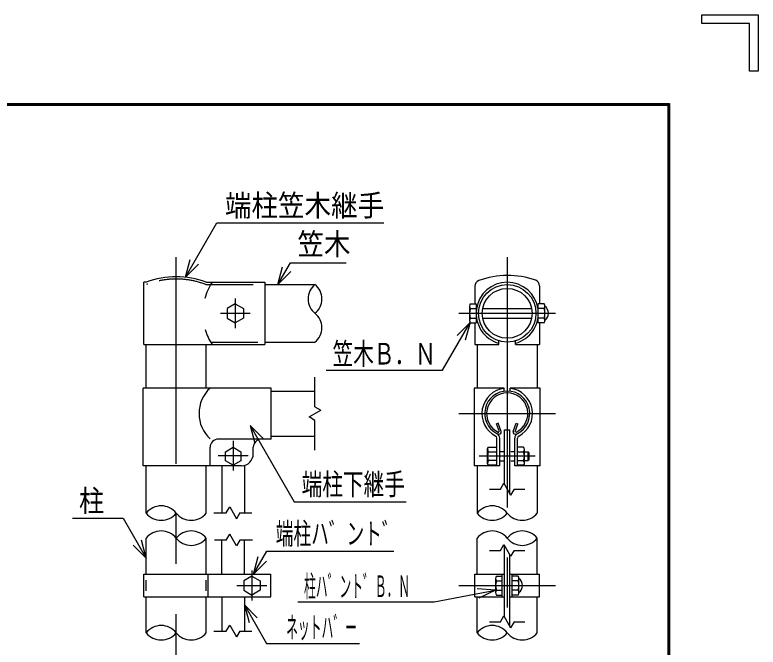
# Model space of a CAD drawing. Units: millimetres, scale not verified. Extents: x -4425 to 4425, y -3150 to 3150.
# Drawn here: x 2539 to 4425, y 1546 to 3150 of the extents above; entities that cross this region are included whole.
import ezdxf
from ezdxf.enums import TextEntityAlignment as Align

# ---------------------------------------------------------------- set-up
doc = ezdxf.new("R2010")
doc.units = ezdxf.units.MM
doc.header["$LTSCALE"] = 20
doc.linetypes.add('DASHED', pattern=[7.5, 6, -1.5])
doc.linetypes.add('USER1', pattern=[50.8, 31.75, -6.35, 6.35, -6.35])
doc.layers.add('0-0_1', color=7, linetype='Continuous', lineweight=25)
doc.layers.add('0-5_WAKU', color=7, linetype='Continuous', lineweight=25)
doc.styles.add('ＭＳ ゴシック', font='')
doc.styles.get('ＭＳ ゴシック').set_extended_font_data('MS Gothic')

msp = doc.modelspace()

# ---------------------------------------------------------------- linework, layer by layer
at = {"layer": '0-0_1', "color": 2}
for p, q in [((2971.95, 2484.28), (3051.6, 2622.25)), ((3051.6, 2622.25), (3474.92, 2622.25)), ((2971.95, 2484.28), (2984, 2529.28)), ((2971.95, 2484.28), (3004.89, 2517.23)), ((3206.18, 2465.72), (3238.22, 2521.2)), ((3206.18, 2465.72), (3218.24, 2510.72)), ((3238.22, 2521.2), (3379.47, 2521.2)), ((3206.18, 2465.72), (3239.13, 2498.66)), ((3694.22, 2369.54), (3661.27, 2336.6)), ((3694.22, 2369.54), (3682.16, 2324.54)), ((3300.47, 2155.89), (3300.47, 2230.92)), ((3300.47, 2155.89), (3315.47, 2147.23)), ((3285.47, 2129.91), (3315.47, 2147.23)), ((3300.47, 2121.25), (3285.47, 2129.91)), ((3300.47, 2045.27), (3300.47, 2121.25)), ((3136.05, 2108.24), (3247.66, 1914.94)), ((3136.05, 2108.24), (3169, 2075.3)), ((3136.05, 2108.24), (3148.11, 2063.24)), ((3771.15, 1946.68), (3779.81, 1961.68)), ((3779.81, 1961.68), (3797.14, 1931.68)), ((3743.48, 1946.68), (3771.15, 1946.68)), ((3805.8, 1946.68), (3797.14, 1931.68)), ((3805.8, 1946.68), (3833.48, 1946.68)), ((3247.66, 1914.94), (3532.05, 1914.94)), ((3043.77, 1886.68), (3075.52, 1886.68)), ((3075.52, 1886.68), (3084.18, 1901.68)), ((3084.18, 1901.68), (3101.51, 1871.68)), ((3110.17, 1886.68), (3101.51, 1871.68)), ((3110.17, 1886.68), (3140.1, 1886.68)), ((2685.62, 1872.89), (2813.97, 1872.89)), ((2813.97, 1872.89), (2872.27, 1771.9)), ((3075.52, 1817.68), (3084.18, 1832.68)), ((3101.51, 1802.68), (3084.18, 1832.68)), ((2872.27, 1771.9), (2860.22, 1816.9)), ((3075.52, 1817.68), (3045.59, 1817.68)), ((3110.17, 1817.68), (3101.51, 1802.68)), ((3141.92, 1817.68), (3110.17, 1817.68)), ((2872.27, 1771.9), (2839.33, 1804.85)), ((3771.15, 1791.44), (3779.81, 1806.44)), ((3779.81, 1806.44), (3797.14, 1776.44)), ((3144.66, 1730.68), (3178.75, 1789.71)), ((3144.66, 1730.68), (3156.72, 1775.68)), ((3178.75, 1789.71), (3500.76, 1789.71)), ((3743.48, 1791.44), (3771.15, 1791.44)), ((3805.8, 1791.44), (3797.14, 1776.44)), ((3805.8, 1791.44), (3833.48, 1791.44)), ((3144.66, 1730.68), (3177.61, 1763.62)), ((3603.47, 1661.09), (3758.82, 1690.08)), ((3758.82, 1690.08), (3712.37, 1693.68)), ((3758.82, 1690.08), (3716.79, 1669.97)), ((3256.97, 1661.09), (3603.47, 1661.09)), ((3121.34, 1653.27), (3177.93, 1555.26)), ((3121.34, 1653.27), (3154.29, 1620.33)), ((3121.34, 1653.27), (3133.4, 1608.27)), ((3771.15, 1610.2), (3779.81, 1625.2)), ((3779.81, 1625.2), (3797.13, 1595.2)), ((3743.48, 1610.2), (3771.15, 1610.2)), ((3805.8, 1610.2), (3797.14, 1595.2)), ((3805.8, 1610.2), (3833.48, 1610.2)), ((3043.77, 1586.68), (3075.52, 1586.68)), ((3075.52, 1586.68), (3084.18, 1601.68)), ((3084.18, 1601.68), (3101.51, 1571.68)), ((3110.17, 1586.68), (3101.51, 1571.68)), ((3110.17, 1586.68), (3140.1, 1586.68)), ((3177.93, 1555.26), (3414, 1555.26))]:
    msp.add_line(p, q, dxfattribs=at)
at = {"layer": '0-0_1', "color": 3, "linetype": 'USER1'}
for p, q in [((2948.47, 994.94), (2948.47, 2535.06)), ((3788.47, 2535.06), (3788.47, 998.02)), ((3098.48, 2430.79), (3098.48, 2354.85)), ((3060.51, 2392.82), (3136.44, 2392.82)), ((3666.05, 2392.82), (3910.9, 2392.82)), ((3666.05, 2138.57), (3910.9, 2138.57)), ((3092.84, 2069.68), (3092.84, 1993.74)), ((3054.88, 2031.71), (3130.81, 2031.71)), ((3859.36, 2030.28), (3717.59, 2030.28)), ((3140.47, 1740.15), (3140.47, 1664.21)), ((3102.51, 1702.18), (3178.44, 1702.18)), ((3666.05, 1702.18), (3910.9, 1702.18))]:
    msp.add_line(p, q, dxfattribs=at)
at = {"layer": '0-0_1'}
for p, q in [((2872.27, 2471.72), (2866.27, 2471.72)), ((2866.27, 2313.92), (2866.27, 2471.72)), ((3024.67, 2471.72), (3173.47, 2471.72)), ((3173.47, 2471.72), (3173.47, 2313.92)), ((3173.47, 2465.72), (3300.47, 2465.72)), ((3706.27, 2461.69), (3706.27, 2416.82)), ((3870.67, 2462.5), (3870.67, 2416.82)), ((3098.47, 2416.82), (3077.69, 2404.82)), ((3098.48, 2416.82), (3119.26, 2404.82)), ((3694.73, 2416.82), (3709.57, 2416.82)), ((3709.57, 2416.82), (3709.57, 2368.82)), ((3882.22, 2416.82), (3867.37, 2416.82)), ((3077.69, 2404.82), (3077.69, 2380.82)), ((3119.26, 2404.82), (3119.26, 2380.82)), ((3692.67, 2410.82), (3692.67, 2374.82)), ((3694.73, 2404.82), (3710.53, 2404.82)), ((3726.32, 2404.82), (3850.63, 2404.82)), ((3882.22, 2404.82), (3866.42, 2404.82)), ((3884.28, 2374.82), (3884.28, 2410.82)), ((3077.69, 2380.82), (3098.48, 2368.82)), ((3119.26, 2380.82), (3098.47, 2368.82)), ((3694.73, 2380.82), (3710.53, 2380.82)), ((3726.32, 2380.82), (3850.63, 2380.82)), ((3882.22, 2380.82), (3866.42, 2380.82)), ((3694.73, 2368.82), (3709.57, 2368.82)), ((3706.27, 2368.82), (3706.27, 2313.92)), ((3870.67, 2368.82), (3870.67, 2313.92)), ((3767.47, 2313.92), (3767.47, 2323.01)), ((3809.47, 2313.92), (3809.47, 2323.01)), ((2866.27, 2313.92), (3173.47, 2313.92)), ((2872.27, 2203.24), (2872.27, 2313.92)), ((3024.67, 2203.24), (3024.67, 2313.92)), ((3173.47, 2319.92), (3300.47, 2319.92)), ((3706.27, 2313.92), (3767.47, 2313.92)), ((3712.27, 2313.92), (3712.27, 2203.24)), ((3809.47, 2313.92), (3870.67, 2313.92)), ((3864.67, 2313.92), (3864.67, 2203.24)), ((3189.11, 2203.24), (2864.55, 2203.24)), ((2864.55, 2006.22), (2864.55, 2203.24)), ((3189.11, 2073.9), (3189.11, 2203.24)), ((3189.11, 2195.72), (3300.47, 2195.72)), ((3704.55, 2203.24), (3704.55, 2138.57)), ((3780.96, 2203.24), (3704.55, 2203.24)), ((3780.95, 2195.22), (3780.95, 2203.24)), ((3795.99, 2195.22), (3795.99, 2203.24)), ((3872.4, 2203.24), (3795.99, 2203.24)), ((3704.55, 2138.57), (3704.55, 2006.22)), ((3765.84, 2113.76), (3761.32, 2112.12)), ((3773.29, 2093.3), (3765.84, 2113.76)), ((3803.66, 2093.3), (3811.11, 2113.76)), ((3811.11, 2113.76), (3815.63, 2112.12)), ((3768.54, 2092.3), (3761.32, 2112.12)), ((3781.72, 2097.17), (3795.22, 2097.17)), ((3781.72, 1958.37), (3781.72, 2097.17)), ((3795.22, 1934.99), (3795.22, 2097.17)), ((3808.42, 2092.3), (3815.63, 2112.12)), ((3189.11, 2081.42), (3300.47, 2081.42)), ((3762.46, 2006.22), (3762.46, 2076.06)), ((3769.37, 2006.22), (3769.37, 2076.23)), ((3807.58, 2006.22), (3807.57, 2076.23)), ((3814.49, 2006.22), (3814.49, 2076.06)), ((3189.11, 2073.9), (3055.41, 2073.9)), ((3034.35, 2006.22), (3034.35, 2052.84)), ((3034.35, 2006.22), (3034.35, 2052.84)), ((3143.99, 2036.3), (3143.99, 2052.84)), ((3143.99, 2036.3), (3143.99, 2052.84)), ((3738.46, 2011.72), (3738.46, 2048.84)), ((3740.26, 2041.56), (3762.46, 2041.57)), ((3769.37, 2042.32), (3779.45, 2042.32)), ((3797.5, 2042.32), (3807.58, 2042.32)), ((3829.5, 2052.84), (3814.34, 2052.84)), ((3814.34, 2041.56), (3829.93, 2041.56)), ((3832.39, 2012.89), (3832.39, 2047)), ((3832.39, 2041.56), (3842.02, 2041.56)), ((3842.02, 2041.56), (3844.42, 2039.15)), ((3844.42, 2021.42), (3844.42, 2039.15)), ((3092.84, 2007.71), (3073.29, 2018.99)), ((3762.46, 2019.01), (3740.26, 2019.01)), ((3769.37, 2018.25), (3779.45, 2018.25)), ((3797.5, 2018.25), (3807.58, 2018.25)), ((3814.34, 2019.01), (3829.89, 2019.01)), ((3832.39, 2019.01), (3842.02, 2019.01)), ((3113.91, 2006.22), (2864.55, 2006.22)), ((2872.27, 1886.05), (2872.27, 2006.22)), ((3024.67, 1886.05), (3024.67, 2006.22)), ((3064.34, 2006.22), (3064.34, 1886.68)), ((3121.34, 2007.15), (3121.34, 1886.68)), ((3769.37, 2006.22), (3704.55, 2006.22)), ((3712.27, 2006.22), (3712.27, 1886.05)), ((3740.76, 2007.73), (3738.46, 2011.72)), ((3762.46, 2007.73), (3740.76, 2007.73)), ((3872.4, 2006.22), (3807.58, 2006.22)), ((3830.33, 2007.73), (3814.34, 2007.73)), ((3864.67, 2006.22), (3864.67, 1886.05)), ((2872.27, 1730.68), (2872.27, 1822.44)), ((3024.67, 1730.68), (3024.67, 1822.44)), ((3064.34, 1730.68), (3064.34, 1817.68)), ((3121.34, 1730.68), (3121.34, 1817.68)), ((3712.27, 1730.68), (3712.27, 1822.44)), ((3864.67, 1730.68), (3864.67, 1822.44)), ((3781.72, 1621.9), (3781.72, 1803.13)), ((3795.22, 1598.51), (3795.22, 1779.74)), ((2866.27, 1730.68), (3188.47, 1730.68)), ((2866.27, 1673.68), (2866.27, 1730.68)), ((3029.47, 1673.68), (3029.47, 1730.68)), ((3140.47, 1726.18), (3119.69, 1714.18)), ((3140.47, 1726.18), (3161.26, 1714.18)), ((3188.47, 1673.68), (3188.47, 1730.68)), ((3706.27, 1673.68), (3706.27, 1730.68)), ((3706.27, 1730.68), (3781.72, 1730.68)), ((3758.82, 1720.18), (3758.82, 1684.18)), ((3760.88, 1726.18), (3775.72, 1726.18)), ((3775.72, 1673.68), (3775.72, 1730.68)), ((3795.22, 1730.68), (3870.67, 1730.68)), ((3801.22, 1673.68), (3801.22, 1730.68)), ((3816.07, 1726.18), (3801.22, 1726.18)), ((3818.13, 1684.18), (3818.13, 1720.18)), ((3870.67, 1673.68), (3870.67, 1730.68)), ((3119.69, 1714.18), (3119.69, 1690.18)), ((3161.26, 1714.18), (3161.26, 1690.18)), ((3760.88, 1714.18), (3775.72, 1714.18)), ((3816.07, 1714.18), (3801.22, 1714.18)), ((3119.69, 1690.18), (3140.47, 1678.18)), ((3161.26, 1690.18), (3140.47, 1678.18)), ((3760.88, 1690.18), (3775.72, 1690.18)), ((3816.07, 1690.18), (3801.22, 1690.18)), ((2866.27, 1673.68), (3188.47, 1673.68)), ((2872.27, 1582.44), (2872.27, 1673.68)), ((3024.67, 1582.44), (3024.67, 1673.68)), ((3064.34, 1673.68), (3064.34, 1586.68)), ((3121.34, 1673.68), (3121.34, 1586.68)), ((3706.27, 1673.68), (3781.72, 1673.68)), ((3712.27, 1582.44), (3712.27, 1673.68)), ((3760.88, 1678.18), (3775.72, 1678.18)), ((3795.22, 1673.68), (3870.67, 1673.68)), ((3816.07, 1678.18), (3801.22, 1678.18)), ((3864.67, 1582.44), (3864.67, 1673.68))]:
    msp.add_line(p, q, dxfattribs=at)
at = {"layer": '0-0_1', "color": 8, "linetype": 'DASHED'}
for p, q in [((3023.56, 2465.72), (3173.47, 2465.72)), ((3035.87, 2319.92), (3173.47, 2319.92)), ((2872.27, 1688.68), (2872.27, 1715.68)), ((3024.67, 1688.68), (3024.67, 1715.68))]:
    msp.add_line(p, q, dxfattribs=at)
at = {"layer": '0-0_1'}
for points in [[(3882.22, 2368.82), (3867.37, 2368.82), (3867.37, 2416.82)], [(3872.4, 2006.22), (3872.4, 2138.57), (3872.4, 2203.24)], [(3073.29, 2018.99), (3073.29, 2041.57), (3092.84, 2052.86)], [(3092.84, 2052.86), (3112.4, 2041.57), (3112.4, 2018.99), (3092.84, 2007.71)], [(3738.46, 2048.85), (3740.76, 2052.84), (3762.46, 2052.84)], [(3844.42, 2021.42), (3842.02, 2019.01), (3842.02, 2041.56)]]:
    msp.add_lwpolyline(points, dxfattribs=at)
at = {"layer": '0-0_1', "color": 2}
msp.add_lwpolyline([(3328.92, 2248.69), (3624.44, 2248.69), (3694.22, 2369.54)], dxfattribs=at)
at = {"layer": '0-0_1'}
for radius in [72.9, 63.3]:
    msp.add_circle((3788.47, 2392.82), radius, dxfattribs=at)
for centre, radius, start, end in [((2948.47, 2272.86), 212.95, 69.03345, 110.9667), ((3157.37, 2392.82), 141.69, 146.16244, 164.63274), ((3721.27, 2461.69), 15, 110.14153, 180), ((3788.47, 2392.82), 78.9, 285.43582, 254.56419), ((3789.6, 2275.4), 213.42, 70.54896, 110.14153), ((3855.67, 2462.5), 15, 0, 70.54896), ((3329.69, 2429.27), 46.72, 128.71809, 231.2822), ((3271.25, 2429.27), 46.72, 308.71795, 51.28205), ((3702.44, 2410.82), 9.77, 142.12123, 217.87906), ((3874.51, 2410.82), 9.77, 322.12109, 37.87891), ((3728.67, 2392.82), 36, 160.5289, 199.47138), ((3848.28, 2392.82), 36, 340.52876, 19.47124), ((3870.78, 2392.82), 22.5, 306.86985, 53.13015), ((3271.25, 2356.37), 46.72, 308.71795, 51.28205), ((3702.44, 2374.82), 9.77, 142.12123, 217.87906), ((3874.51, 2374.82), 9.77, 322.12109, 37.87891), ((3157.37, 2392.82), 141.69, 196.85282, 213.83756), ((3094.62, 2138.74), 88.28, 133.06355, 226.94358), ((3788.48, 2138.57), 64.22, 96.72737, 242.86295), ((3788.48, 2138.57), 57.15, 90.00128, 242.80055), ((3788.48, 2138.57), 52.34, 294.33505, 245.82558), ((3788.48, 2138.57), 57.15, 297.19772, 90.00128), ((3788.48, 2138.57), 64.22, 297.13473, 83.27942), ((3756.44, 2076.06), 6.02, 0, 62.86319), ((3756.44, 2076.23), 12.93, 0, 62.80017), ((3767.42, 2092.03), 6.02, 245.55103, 10.6546), ((3809.53, 2092), 6.02, 169.34531, 287.95501), ((3820.51, 2076.23), 12.93, 117.19772, 180), ((3820.51, 2076.06), 6.02, 117.1347, 180), ((3055.41, 2052.84), 21.05, 90, 180), ((3165.04, 2052.84), 21.05, 90, 180), ((3774.2, 2053.86), 36.09, 187.97958, 199.90953), ((3774.57, 2030.28), 36.12, 161.80096, 198.19904), ((3824.89, 2047), 7.44, 311.91009, 51.71719), ((3805.86, 2030.33), 26.56, 334.43368, 24.86078), ((3113.91, 2036.3), 30.08, 270, 0), ((3774.2, 2006.71), 36.09, 160.09047, 172.02042), ((3825.48, 2012.89), 7.09, 313.18863, 52.72754), ((2910.37, 1855.51), 48.83, 38.71771, 141.28181), ((3750.38, 1855.51), 48.83, 38.71787, 141.28198), ((2910.37, 1916.59), 48.83, 218.71786, 321.28196), ((2986.57, 1916.59), 48.83, 218.71786, 321.28196), ((3750.38, 1916.59), 48.83, 218.71802, 321.28213), ((3826.57, 1916.59), 48.83, 218.71802, 321.28213), ((2910.38, 1791.9), 48.83, 38.71802, 141.28213), ((2986.58, 1791.9), 48.83, 38.71802, 141.28213), ((3750.38, 1791.9), 48.83, 38.71802, 141.28213), ((3826.57, 1791.9), 48.83, 38.71802, 141.28213), ((2986.58, 1852.98), 48.83, 218.71787, 321.28198), ((3826.57, 1852.98), 48.83, 218.71787, 321.28198), ((3768.59, 1720.18), 9.77, 142.12123, 217.87906), ((3808.36, 1720.18), 9.77, 322.12109, 37.87891), ((3804.63, 1702.18), 22.5, 306.86985, 53.13015), ((3794.82, 1702.18), 36, 160.5289, 199.47138), ((3782.13, 1702.18), 36, 340.52876, 19.47124), ((3768.59, 1684.18), 9.77, 142.12123, 217.87906), ((3808.36, 1684.18), 9.77, 322.12109, 37.87891), ((2910.38, 1551.9), 48.83, 38.71802, 141.28213), ((3750.38, 1551.9), 48.83, 38.71802, 141.28213), ((2910.38, 1612.98), 48.83, 218.71787, 321.28198), ((2986.58, 1612.98), 48.83, 218.71787, 321.28198), ((3750.38, 1612.98), 48.83, 218.71787, 321.28198), ((3826.57, 1612.98), 48.83, 218.71787, 321.28198)]:
    msp.add_arc(centre, radius, start, end, dxfattribs=at)
at = {"layer": '0-0_1', "color": 8, "linetype": 'DASHED'}
msp.add_arc((2948.47, 2272.86), 206.95, 68.7282, 111.27195, dxfattribs=at)
at = {"layer": '0-5_WAKU'}
for p, q in [((4281.95, 3150.03), (4425.2, 3150.03)), ((4403.71, 3006.78), (4403.71, 3128.54)), ((-4047.8, 2923.03), (4198.2, 2923.03))]:
    msp.add_line(p, q, dxfattribs=at)
for points in [[(4403.71, 3128.54), (4281.95, 3128.54), (4281.95, 3150.03)], [(4425.2, 3150.03), (4425.2, 3006.78), (4403.71, 3006.78)], [(4198.2, 2923.03), (4198.2, -2922.97), (-4047.8, -2922.97)], [(4196.2, 2921.03), (4196.2, -2920.97), (-4045.8, -2920.97)], [(-4045.8, -2920.97), (-4045.8, 2921.03), (4196.2, 2921.03)]]:
    msp.add_lwpolyline(points, dxfattribs=at)
msp.add_lwpolyline([(-4049.8, 2925.03), (4200.2, 2925.03), (4200.2, -2924.97), (-4049.8, -2924.97)], close=True, dxfattribs=at)

# ---------------------------------------------------------------- texts
at = {"layer": '0-0_1', "style": 'ＭＳ ゴシック'}
for s, width, p in [('端柱笠木継手', 0.9, (3072.16, 2622.62)), ('笠木', 0.9, (3256.14, 2524.6)), ('笠木Ｂ．Ｎ', 0.7, (3345.28, 2246.41)), ('端柱下継手', 0.7, (3266.82, 1915.52)), ('柱', 0.85, (2701.87, 1873.34)), ('端柱ハ゛ント゛', 0.6, (3201.16, 1790.27)), ('柱ハ゛ント゛Ｂ．Ｎ', 0.4, (3272.91, 1656.43)), ('ネットハ゛ー', 0.4, (3227.45, 1551.99))]:
    msp.add_text(s, height=54.84, dxfattribs=dict(at, width=width)).set_placement(p, align=Align.BOTTOM_LEFT)

doc.saveas('drawing.dxf')
